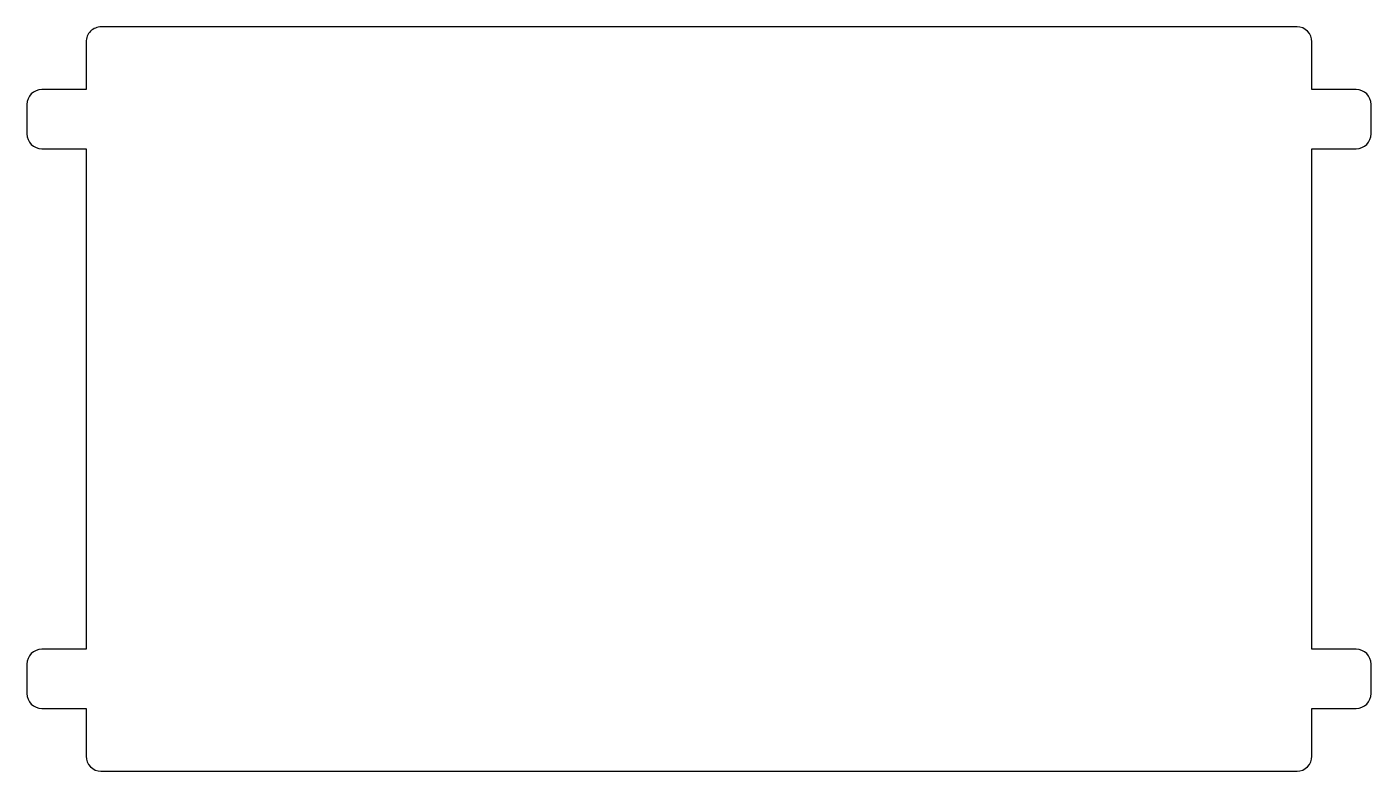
# Model space of a CAD drawing. Extents: x -8 to 174, y 0 to 101.
import ezdxf

# ---------------------------------------------------------------- set-up
doc = ezdxf.new("R2010")
doc.units = 0
doc.layers.add('OUTLINE', color=85, linetype='CONTINUOUS')

msp = doc.modelspace()

# ---------------------------------------------------------------- linework, layer by layer
at = {"layer": 'OUTLINE'}
msp.add_lwpolyline([(0, 98.55), (0, 92.12), (-6, 92.12, 0.414214), (-8, 90.12), (-8, 86.12, 0.414214), (-6, 84.12), (0, 84.12), (0, 16.48), (-6, 16.48, 0.414214), (-8, 14.48), (-8, 10.48, 0.414214), (-6, 8.48), (0, 8.48), (0, 2, 0.414214), (2, 0), (163.6, 0, 0.414214), (165.6, 2), (165.6, 8.48), (171.6, 8.48, 0.414214), (173.6, 10.48), (173.6, 14.48, 0.414214), (171.6, 16.48), (165.6, 16.48), (165.6, 84.12), (171.6, 84.12, 0.414214), (173.6, 86.12), (173.6, 90.12, 0.414214), (171.6, 92.12), (165.6, 92.12), (165.6, 98.6, 0.414214), (163.6, 100.6), (2.05, 100.6, 0.414214)], format="xyb", close=True, dxfattribs=at)

doc.saveas('drawing.dxf')
